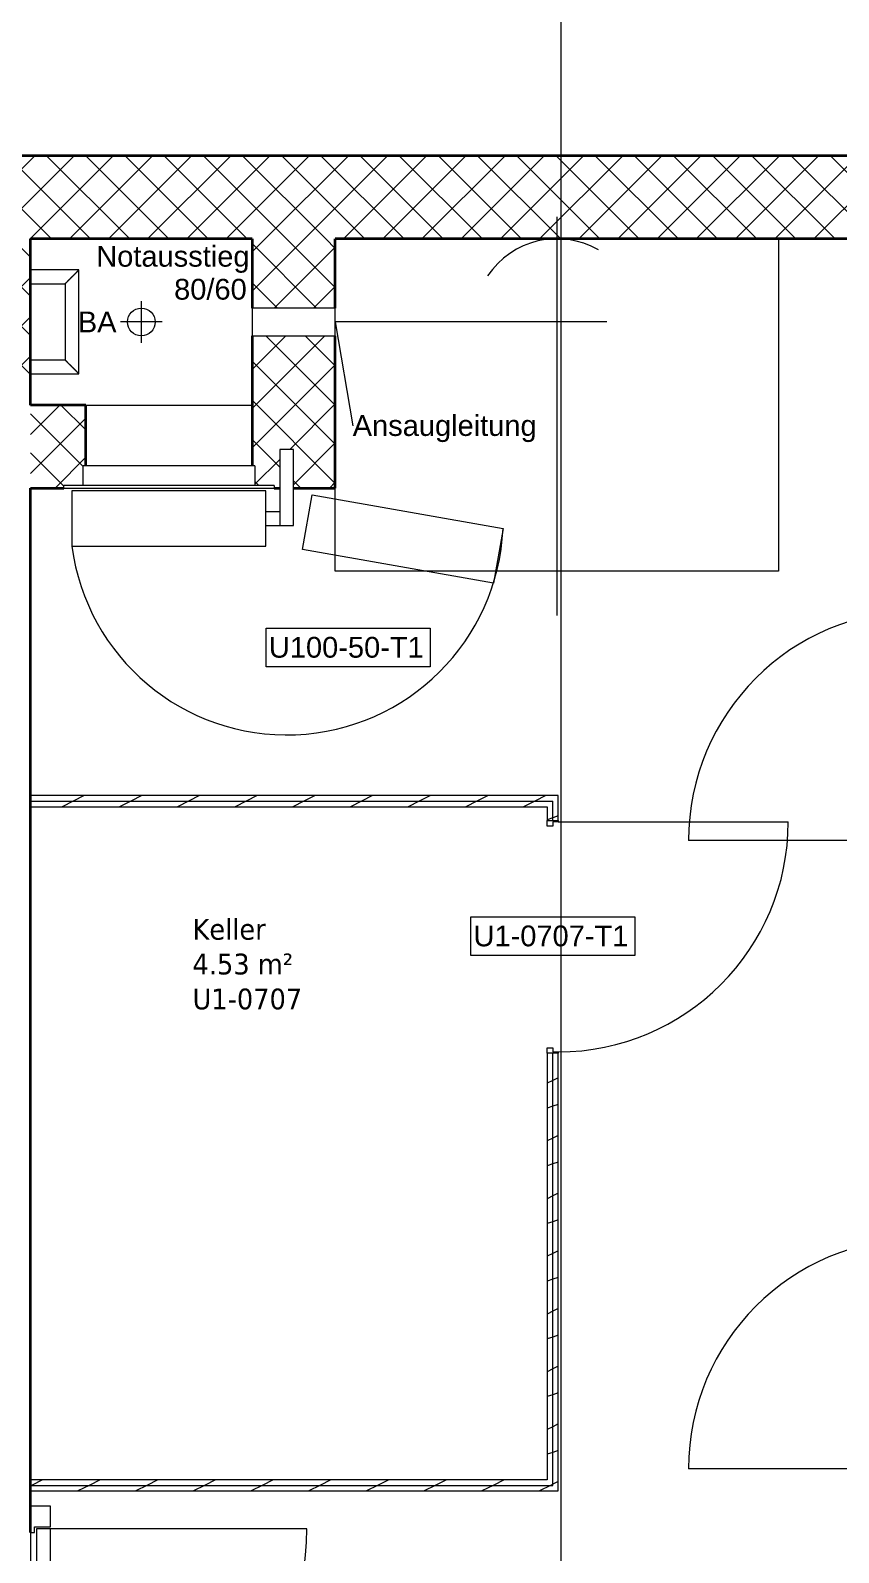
# Model space of a CAD drawing. Extents: x -982 to 937, y -179 to 616.
# Drawn here: x -778.6 to -720.2, y 395.7 to 505.6 of the extents above; entities that cross this region are included whole.
import ezdxf
from ezdxf.lldxf.tags import DXFTag

# ---------------------------------------------------------------- set-up
doc = ezdxf.new("R2010")
doc.units = 0
doc.layers.get('0').update_dxf_attribs({"lineweight": 13})
for name, color, linetype, lineweight in [('A-____-NOTE-TEXT', 7, 'Continuous', 9), ('A-AREA-____-IDEN', 7, 'Continuous', 5), ('A-DETL-____-THIN', 7, 'Continuous', 9), ('A-DETL-GENF-HDLN', 7, '_Verdeckte Linien_', 9), ('A-DOOR-____-HDLN', 7, '_Verdeckte Linien_', 9), ('A-DOOR-____-IDEN', 7, 'Continuous', 5), ('A-DOOR-____-OTLN', 7, 'Continuous', 9), ('A-DOOR-FRAM-MCUT', 7, 'Continuous', 9), ('A-DOOR-FRAM-OTLN', 7, 'Continuous', 9), ('A-DOOR-OPNG-OTLN', 7, 'Continuous', 9), ('A-WALL-____-MCUT', 7, 'Continuous', 35), ('A-WALL-____-PATT', 7, 'Continuous', 35), ('A-WALL-FNSH-MCUT', 7, 'Continuous', 35), ('I-WALL-____-OTLN', 7, 'Continuous', 9), ('M-HVAC-DUCT-IDEN', 7, 'Continuous', 5), ('M-HVAC-DUCT-OTLN', 7, 'Continuous', 9), ('Q-SPCQ-____-HDLN', 7, '_Verdeckte Linien_', 9), ('S-GRID-____-OTLN', 7, 'Continuous', 5), ('Vertikale Erschließung', 7, 'Continuous', 9)]:
    doc.layers.add(name, color=color, linetype=linetype, lineweight=lineweight)
doc.styles.get("Standard").update_dxf_attribs({"font": 'arial.ttf'})
tags = doc.linetypes.add('_Rasterlinie_', pattern=[0.375, 0.2, -0.05, 0.075, -0.05]).pattern_tags.tags
tags[10:11] = [DXFTag(74, 4), DXFTag(75, 0), DXFTag(340, '0'), DXFTag(46, 1.0), DXFTag(50, 0.0), DXFTag(44, 0.0), DXFTag(45, 0.0)]
tags[8:9] = [DXFTag(74, 4), DXFTag(75, 0), DXFTag(340, '0'), DXFTag(46, 1.0), DXFTag(50, 0.0), DXFTag(44, 0.0), DXFTag(45, 0.0)]
tags[6:7] = [DXFTag(74, 4), DXFTag(75, 0), DXFTag(340, '0'), DXFTag(46, 1.0), DXFTag(50, 0.0), DXFTag(44, 0.0), DXFTag(45, 0.0)]
tags[4:5] = [DXFTag(74, 4), DXFTag(75, 0), DXFTag(340, '0'), DXFTag(46, 1.0), DXFTag(50, 0.0), DXFTag(44, 0.0), DXFTag(45, 0.0)]
tags = doc.linetypes.add('_Strichpunkt - Fein_', pattern=[0.2, 0.1, -0.05, 0, -0.05]).pattern_tags.tags
tags[10:11] = [DXFTag(74, 4), DXFTag(75, 0), DXFTag(340, '0'), DXFTag(46, 1.0), DXFTag(50, 0.0), DXFTag(44, 0.0), DXFTag(45, 0.0)]
tags[8:9] = [DXFTag(74, 4), DXFTag(75, 0), DXFTag(340, '0'), DXFTag(46, 1.0), DXFTag(50, 0.0), DXFTag(44, 0.0), DXFTag(45, 0.0)]
tags[6:7] = [DXFTag(74, 4), DXFTag(75, 0), DXFTag(340, '0'), DXFTag(46, 1.0), DXFTag(50, 0.0), DXFTag(44, 0.0), DXFTag(45, 0.0)]
tags[4:5] = [DXFTag(74, 4), DXFTag(75, 0), DXFTag(340, '0'), DXFTag(46, 1.0), DXFTag(50, 0.0), DXFTag(44, 0.0), DXFTag(45, 0.0)]
tags = doc.linetypes.add('_Verdeckte Linien_', pattern=[0.15, 0.1, -0.05]).pattern_tags.tags
tags[6:7] = [DXFTag(74, 4), DXFTag(75, 0), DXFTag(340, '0'), DXFTag(46, 1.0), DXFTag(50, 0.0), DXFTag(44, 0.0), DXFTag(45, 0.0)]
tags[4:5] = [DXFTag(74, 4), DXFTag(75, 0), DXFTag(340, '0'), DXFTag(46, 1.0), DXFTag(50, 0.0), DXFTag(44, 0.0), DXFTag(45, 0.0)]
tags = doc.linetypes.add('Strich Punkt fein', pattern=[0.2, 0.1, -0.05, 0, -0.05]).pattern_tags.tags
tags[10:11] = [DXFTag(74, 4), DXFTag(75, 0), DXFTag(340, '0'), DXFTag(46, 1.0), DXFTag(50, 0.0), DXFTag(44, 0.0), DXFTag(45, 0.0)]
tags[8:9] = [DXFTag(74, 4), DXFTag(75, 0), DXFTag(340, '0'), DXFTag(46, 1.0), DXFTag(50, 0.0), DXFTag(44, 0.0), DXFTag(45, 0.0)]
tags[6:7] = [DXFTag(74, 4), DXFTag(75, 0), DXFTag(340, '0'), DXFTag(46, 1.0), DXFTag(50, 0.0), DXFTag(44, 0.0), DXFTag(45, 0.0)]
tags[4:5] = [DXFTag(74, 4), DXFTag(75, 0), DXFTag(340, '0'), DXFTag(46, 1.0), DXFTag(50, 0.0), DXFTag(44, 0.0), DXFTag(45, 0.0)]

# ---------------------------------------------------------------- blocks, each defined once
blk = doc.blocks.new('Referenz-A0UJ2GQRXE', base_point=(-954.02, -167.52))
at = {"layer": 'A-____-NOTE-TEXT', "color": 0, "linetype": 'Continuous', "lineweight": 5, "ltscale": 0.13}
for p, q in [((-770.56, 486.09), (-770.56, 483.09)), ((-769.06, 484.59), (-772.06, 484.59))]:
    blk.add_line(p, q, dxfattribs=at)
blk.add_circle((-770.56, 484.59), 1, dxfattribs=at)
at = {"layer": 'A-DETL-____-THIN', "color": 0, "linetype": 'Continuous', "ltscale": 0.13}
for p, q in [((-761.56, 472.39), (-775.56, 472.39)), ((-775.56, 472.39), (-775.56, 468.39)), ((-761.56, 468.39), (-761.56, 472.39)), ((-775.56, 468.39), (-761.56, 468.39))]:
    blk.add_line(p, q, dxfattribs=at)
at = {"layer": 'A-DETL-GENF-HDLN', "color": 0, "linetype": '_Verdeckte Linien_', "ltscale": 0.13}
for p, q in [((-740.56, 492.19), (-740.56, 463.39)), ((-756.56, 466.59), (-756.56, 490.59)), ((-756.56, 490.59), (-745.56, 490.59)), ((-737.56, 490.59), (-724.56, 490.59)), ((-724.56, 490.59), (-724.56, 466.59)), ((-736.96, 484.59), (-756.56, 484.59)), ((-758.93, 468.16), (-758.23, 472.1)), ((-758.23, 472.1), (-744.45, 469.67)), ((-744.45, 469.67), (-745.14, 465.73)), ((-745.14, 465.73), (-758.93, 468.16)), ((-724.56, 466.59), (-756.56, 466.59))]:
    blk.add_line(p, q, dxfattribs=at)
blk.add_ellipse((-740.56, 484.59), major_axis=(3, 5.2), ratio=1, start_param=0, end_param=1.50871, dxfattribs=at)
at = {"layer": 'A-DOOR-____-HDLN', "color": 0, "linetype": '_Verdeckte Linien_', "ltscale": 0.13}
blk.add_ellipse((-760.06, 470.4), major_axis=(-15.5, -2), ratio=1, start_param=0, end_param=2.96706, dxfattribs=at)
at = {"layer": 'A-DOOR-____-IDEN', "color": 0, "linetype": 'Continuous', "ltscale": 0.13}
for p, q in [((-761.55, 462.47), (-749.71, 462.47)), ((-761.55, 459.69), (-761.55, 462.47)), ((-749.71, 462.47), (-749.71, 459.69)), ((-749.71, 459.69), (-761.55, 459.69)), ((-746.78, 441.63), (-734.94, 441.63)), ((-746.78, 438.85), (-746.78, 441.63)), ((-734.94, 441.63), (-734.94, 438.85)), ((-734.94, 438.85), (-746.78, 438.85))]:
    blk.add_line(p, q, dxfattribs=at)
at = {"layer": 'A-DOOR-____-OTLN', "color": 0, "linetype": 'Continuous', "ltscale": 0.13}
for p, q in [((-759.56, 475.39), (-760.56, 475.39)), ((-760.56, 475.39), (-760.56, 469.89)), ((-759.56, 469.89), (-759.56, 475.39)), ((-760.56, 470.89), (-761.56, 470.89)), ((-761.56, 469.89), (-760.56, 469.89)), ((-760.56, 469.89), (-759.56, 469.89)), ((-778.12, 397.45), (-778.12, 378.93)), ((-777.12, 397.45), (-778.12, 397.45)), ((-777.12, 378.93), (-777.12, 397.45))]:
    blk.add_line(p, q, dxfattribs=at)
at = {"layer": 'A-DOOR-____-OTLN', "color": 0, "linetype": 'Strich Punkt fein', "ltscale": 0.13}
blk.add_line((-778.56, 397.19), (-778.56, 379.19), dxfattribs=at)
at = {"layer": 'A-DOOR-FRAM-MCUT', "color": 0, "linetype": 'Continuous', "ltscale": 0.13}
for p, q in [((-741.26, 448.59), (-740.46, 448.59)), ((-741.26, 448.19), (-741.26, 448.59)), ((-740.86, 448.49), (-740.86, 448.19)), ((-740.46, 448.49), (-740.86, 448.49)), ((-740.46, 448.59), (-740.46, 448.49)), ((-740.86, 448.19), (-741.26, 448.19)), ((-741.26, 432.19), (-740.86, 432.19)), ((-741.26, 431.79), (-741.26, 432.19)), ((-740.86, 432.19), (-740.86, 431.89)), ((-740.86, 431.89), (-740.46, 431.89)), ((-740.46, 431.89), (-740.46, 431.79)), ((-740.46, 431.79), (-741.26, 431.79)), ((-777.12, 399.09), (-778.56, 399.09)), ((-778.56, 399.09), (-778.56, 397.19)), ((-777.12, 397.59), (-777.12, 399.09)), ((-778.56, 397.19), (-778.26, 397.19)), ((-778.26, 397.19), (-778.26, 397.59)), ((-778.26, 397.59), (-777.12, 397.59))]:
    blk.add_line(p, q, dxfattribs=at)
at = {"layer": 'A-DOOR-FRAM-OTLN', "color": 0, "linetype": 'Continuous', "ltscale": 0.13}
for p, q in [((-774.76, 472.79), (-774.76, 474.19)), ((-762.36, 474.19), (-774.76, 474.19)), ((-762.36, 474.19), (-762.36, 472.79)), ((-776.16, 472.59), (-776.16, 472.79)), ((-760.96, 472.79), (-776.16, 472.79)), ((-776.16, 472.59), (-760.96, 472.59)), ((-760.96, 472.79), (-760.96, 472.59))]:
    blk.add_line(p, q, dxfattribs=at)
at = {"layer": 'A-DOOR-OPNG-OTLN', "color": 0, "linetype": 'Continuous', "ltscale": 0.13}
for p, q in [((-740.46, 448.49), (-723.86, 448.49)), ((-714.46, 447.14), (-731.06, 447.14)), ((-714.46, 401.79), (-731.06, 401.79)), ((-758.6, 397.45), (-777.12, 397.45))]:
    blk.add_line(p, q, dxfattribs=at)
for centre, major_axis in [((-714.46, 447.14), (0, 16.6)), ((-740.46, 448.49), (0, -16.6)), ((-714.46, 401.79), (0, 16.6)), ((-777.12, 397.45), (0, -18.52))]:
    blk.add_ellipse(centre, major_axis=major_axis, ratio=1, start_param=0, end_param=1.570796, dxfattribs=at)
at = {"layer": 'A-WALL-____-MCUT', "color": 0, "linetype": 'Continuous', "ltscale": 0.35}
for p, q in [((-659.46, 496.59), (-948.54, 496.59)), ((-778.56, 478.59), (-778.56, 490.59)), ((-762.56, 490.59), (-778.56, 490.59)), ((-762.56, 490.59), (-762.56, 485.59)), ((-669.46, 490.59), (-756.56, 490.59)), ((-756.56, 485.59), (-756.56, 490.59)), ((-762.56, 483.59), (-762.56, 474.19)), ((-756.56, 472.59), (-756.56, 483.59)), ((-774.56, 478.59), (-778.56, 478.59)), ((-774.56, 474.19), (-774.56, 478.59)), ((-778.56, 397.19), (-778.56, 472.59)), ((-778.56, 472.59), (-776.16, 472.59)), ((-760.96, 472.59), (-760.56, 472.59)), ((-759.56, 472.59), (-756.56, 472.59))]:
    blk.add_line(p, q, dxfattribs=at)
at = {"layer": 'A-WALL-____-MCUT', "color": 0, "linetype": 'Continuous', "lineweight": 9, "ltscale": 0.13}
for p, q in [((-778.56, 449.99), (-740.86, 449.99)), ((-740.86, 448.59), (-740.86, 449.99)), ((-740.86, 400.59), (-740.86, 431.79)), ((-778.56, 400.59), (-740.86, 400.59))]:
    blk.add_line(p, q, dxfattribs=at)
at = {"layer": 'A-WALL-____-PATT', "color": 0, "linetype": 'Continuous', "lineweight": 9, "ltscale": 0.13}
for p, q in [((-784.24, 490.59), (-778.24, 496.59)), ((-777.05, 490.59), (-783.05, 496.59)), ((-781.41, 490.59), (-775.41, 496.59)), ((-774.22, 490.59), (-780.22, 496.59)), ((-778.58, 490.59), (-772.58, 496.59)), ((-771.39, 490.59), (-777.39, 496.59)), ((-775.75, 490.59), (-769.75, 496.59)), ((-768.56, 490.59), (-774.56, 496.59)), ((-772.93, 490.59), (-766.93, 496.59)), ((-765.73, 490.59), (-771.73, 496.59)), ((-770.1, 490.59), (-764.1, 496.59)), ((-762.91, 490.59), (-768.91, 496.59)), ((-767.27, 490.59), (-761.27, 496.59)), ((-760.08, 490.59), (-766.08, 496.59)), ((-764.44, 490.59), (-758.44, 496.59)), ((-757.25, 490.59), (-763.25, 496.59)), ((-761.61, 490.59), (-755.61, 496.59)), ((-754.42, 490.59), (-760.42, 496.59)), ((-758.78, 490.59), (-752.78, 496.59)), ((-751.59, 490.59), (-757.59, 496.59)), ((-755.96, 490.59), (-749.96, 496.59)), ((-748.76, 490.59), (-754.76, 496.59)), ((-753.13, 490.59), (-747.13, 496.59)), ((-745.94, 490.59), (-751.94, 496.59)), ((-750.3, 490.59), (-744.3, 496.59)), ((-743.11, 490.59), (-749.11, 496.59)), ((-747.47, 490.59), (-741.47, 496.59)), ((-740.28, 490.59), (-746.28, 496.59)), ((-744.64, 490.59), (-738.64, 496.59)), ((-737.45, 490.59), (-743.45, 496.59)), ((-741.81, 490.59), (-735.81, 496.59)), ((-734.62, 490.59), (-740.62, 496.59)), ((-738.98, 490.59), (-732.98, 496.59)), ((-731.79, 490.59), (-737.79, 496.59)), ((-736.16, 490.59), (-730.16, 496.59)), ((-728.97, 490.59), (-734.97, 496.59)), ((-733.33, 490.59), (-727.33, 496.59)), ((-726.14, 490.59), (-732.14, 496.59)), ((-730.5, 490.59), (-724.5, 496.59)), ((-723.31, 490.59), (-729.31, 496.59)), ((-727.67, 490.59), (-721.67, 496.59)), ((-720.48, 490.59), (-726.48, 496.59)), ((-724.84, 490.59), (-718.84, 496.59)), ((-717.65, 490.59), (-723.65, 496.59)), ((-722.01, 490.59), (-716.01, 496.59)), ((-714.82, 490.59), (-720.82, 496.59)), ((-778.56, 486.45), (-782.71, 490.59)), ((-778.56, 489.27), (-779.88, 490.59)), ((-762.56, 489.65), (-761.61, 490.59)), ((-762.56, 486.82), (-758.78, 490.59)), ((-757.91, 485.59), (-762.56, 490.25)), ((-756.56, 487.07), (-760.08, 490.59)), ((-756.56, 489.9), (-757.25, 490.59)), ((-760.96, 485.59), (-756.56, 489.99)), ((-778.56, 483.62), (-783.56, 488.62)), ((-783.56, 482.79), (-778.56, 487.79)), ((-760.73, 485.59), (-762.56, 487.42)), ((-758.13, 485.59), (-756.56, 487.16)), ((-778.56, 480.79), (-783.56, 485.79)), ((-783.56, 479.96), (-778.56, 484.96)), ((-762.56, 481.16), (-760.13, 483.59)), ((-762.56, 478.33), (-757.3, 483.59)), ((-756.56, 478.59), (-761.56, 483.59)), ((-756.56, 481.42), (-758.73, 483.59)), ((-783.56, 477.13), (-778.56, 482.13)), ((-756.56, 475.76), (-762.56, 481.76)), ((-762.56, 475.5), (-756.56, 481.5)), ((-778.56, 476.47), (-776.44, 478.59)), ((-774.56, 476.79), (-776.36, 478.59)), ((-756.56, 472.93), (-762.56, 478.93)), ((-759.84, 475.39), (-756.56, 478.68)), ((-774.76, 474.16), (-778.56, 477.96)), ((-778.56, 473.65), (-774.56, 477.65)), ((-760.56, 474.11), (-762.56, 476.1)), ((-759.56, 472.84), (-756.56, 475.85)), ((-776.16, 472.73), (-778.56, 475.13)), ((-776.78, 472.59), (-774.56, 474.82)), ((-762.36, 472.88), (-760.56, 474.67)), ((-762.08, 472.79), (-762.36, 473.07)), ((-759.05, 472.59), (-759.56, 473.11)), ((-756.98, 472.59), (-756.56, 473.02)), ((-775.48, 449.99), (-776.28, 449.59)), ((-774.68, 450.39), (-775.48, 449.99)), ((-771.32, 449.99), (-772.12, 449.59)), ((-770.52, 450.39), (-771.32, 449.99)), ((-767.15, 449.99), (-767.95, 449.59)), ((-766.35, 450.39), (-767.15, 449.99)), ((-762.99, 449.99), (-763.79, 449.59)), ((-762.19, 450.39), (-762.99, 449.99)), ((-758.82, 449.99), (-759.62, 449.59)), ((-758.02, 450.39), (-758.82, 449.99)), ((-754.66, 449.99), (-755.46, 449.59)), ((-753.86, 450.39), (-754.66, 449.99)), ((-750.49, 449.99), (-751.29, 449.59)), ((-749.69, 450.39), (-750.49, 449.99)), ((-746.33, 449.99), (-747.13, 449.59)), ((-745.53, 450.39), (-746.33, 449.99)), ((-742.16, 449.99), (-742.96, 449.59)), ((-741.36, 450.39), (-742.16, 449.99)), ((-740.86, 448.79), (-741.26, 448.65)), ((-740.46, 448.92), (-740.86, 448.79)), ((-740.86, 429.82), (-741.26, 429.62)), ((-740.46, 430.02), (-740.86, 429.82)), ((-740.86, 427.96), (-741.26, 427.83)), ((-740.46, 428.1), (-740.86, 427.96)), ((-740.86, 425.66), (-741.26, 425.46)), ((-740.46, 425.86), (-740.86, 425.66)), ((-740.86, 423.8), (-741.26, 423.66)), ((-740.46, 423.93), (-740.86, 423.8)), ((-740.86, 421.49), (-741.26, 421.29)), ((-740.46, 421.69), (-740.86, 421.49)), ((-740.86, 419.63), (-741.26, 419.5)), ((-740.46, 419.77), (-740.86, 419.63)), ((-740.86, 417.33), (-741.26, 417.13)), ((-740.46, 417.53), (-740.86, 417.33)), ((-740.86, 415.47), (-741.26, 415.34)), ((-740.46, 415.6), (-740.86, 415.47)), ((-740.46, 413.36), (-740.86, 413.16)), ((-740.86, 413.16), (-741.26, 412.96)), ((-740.86, 411.3), (-741.26, 411.17)), ((-740.46, 411.44), (-740.86, 411.3)), ((-740.86, 409), (-741.26, 408.8)), ((-740.46, 409.2), (-740.86, 409)), ((-740.86, 407.14), (-741.26, 407.01)), ((-740.46, 407.27), (-740.86, 407.14)), ((-740.86, 404.83), (-741.26, 404.63)), ((-740.46, 405.03), (-740.86, 404.83)), ((-740.86, 402.97), (-741.26, 402.84)), ((-740.46, 403.11), (-740.86, 402.97)), ((-778.49, 400.59), (-778.56, 400.56)), ((-777.69, 400.99), (-778.49, 400.59)), ((-774.33, 400.59), (-775.13, 400.19)), ((-773.53, 400.99), (-774.33, 400.59)), ((-770.16, 400.59), (-770.96, 400.19)), ((-769.36, 400.99), (-770.16, 400.59)), ((-766, 400.59), (-766.8, 400.19)), ((-765.2, 400.99), (-766, 400.59)), ((-761.83, 400.59), (-762.63, 400.19)), ((-761.03, 400.99), (-761.83, 400.59)), ((-757.67, 400.59), (-758.47, 400.19)), ((-756.87, 400.99), (-757.67, 400.59)), ((-753.5, 400.59), (-754.3, 400.19)), ((-752.7, 400.99), (-753.5, 400.59)), ((-749.34, 400.59), (-750.14, 400.19)), ((-748.54, 400.99), (-749.34, 400.59)), ((-745.17, 400.59), (-745.97, 400.19)), ((-744.37, 400.99), (-745.17, 400.59)), ((-741.01, 400.59), (-741.81, 400.19)), ((-740.86, 400.67), (-741.01, 400.59)), ((-740.46, 400.87), (-740.86, 400.67))]:
    blk.add_line(p, q, dxfattribs=at)
at = {"layer": 'A-WALL-FNSH-MCUT', "color": 0, "linetype": 'Continuous', "lineweight": 9, "ltscale": 0.13}
for p, q in [((-740.46, 450.39), (-778.56, 450.39)), ((-778.56, 449.59), (-741.26, 449.59)), ((-741.26, 449.59), (-741.26, 448.59)), ((-740.46, 448.59), (-740.46, 450.39)), ((-741.26, 448.59), (-740.46, 448.59)), ((-741.26, 431.79), (-741.26, 400.99)), ((-740.46, 431.79), (-741.26, 431.79)), ((-740.46, 400.19), (-740.46, 431.79)), ((-741.26, 400.99), (-778.56, 400.99)), ((-778.56, 400.19), (-740.46, 400.19))]:
    blk.add_line(p, q, dxfattribs=at)
at = {"layer": 'I-WALL-____-OTLN', "color": 0, "linetype": 'Continuous', "ltscale": 0.13}
blk.add_line((-774.56, 478.59), (-762.56, 478.59), dxfattribs=at)
at = {"layer": 'M-HVAC-DUCT-IDEN', "color": 0, "linetype": 'Continuous', "ltscale": 0.13}
blk.add_line((-756.56, 484.59), (-755.3, 477.09), dxfattribs=at)
at = {"layer": 'M-HVAC-DUCT-OTLN', "color": 0, "linetype": '_Strichpunkt - Fein_', "ltscale": 0.13}
for p, q in [((-756.56, 485.59), (-762.56, 485.59)), ((-762.56, 485.59), (-762.56, 483.59)), ((-756.56, 483.59), (-756.56, 485.59)), ((-762.56, 483.59), (-756.56, 483.59))]:
    blk.add_line(p, q, dxfattribs=at)
at = {"layer": 'Q-SPCQ-____-HDLN', "color": 0, "linetype": '_Verdeckte Linien_', "ltscale": 0.13}
blk.add_line((-740.56, 490.59), (-740.56, 466.59), dxfattribs=at)
at = {"layer": 'S-GRID-____-OTLN', "color": 0, "linetype": '_Rasterlinie_', "ltscale": 0.13}
blk.add_line((-740.26, -167.52), (-740.26, 592.59), dxfattribs=at)
at = {"layer": 'Vertikale Erschließung', "color": 0, "linetype": 'Continuous', "ltscale": 0.13}
for p, q in [((-775.06, 488.34), (-778.56, 488.34)), ((-775.48, 487.92), (-775.47, 487.93)), ((-775.47, 487.93), (-775.46, 487.94)), ((-775.47, 487.93), (-775.47, 487.93)), ((-775.46, 487.94), (-775.46, 487.95)), ((-775.46, 487.95), (-775.45, 487.95)), ((-775.45, 487.95), (-775.45, 487.96)), ((-775.45, 487.96), (-775.44, 487.96)), ((-775.44, 487.96), (-775.43, 487.97)), ((-775.43, 487.97), (-775.42, 487.98)), ((-775.43, 487.97), (-775.43, 487.97)), ((-775.42, 487.98), (-775.41, 487.99)), ((-775.42, 487.98), (-775.42, 487.98)), ((-775.41, 487.99), (-775.4, 488)), ((-775.41, 487.99), (-775.41, 487.99)), ((-775.4, 488), (-775.39, 488.01)), ((-775.4, 488), (-775.4, 488)), ((-775.39, 488.01), (-775.38, 488.02)), ((-775.39, 488.01), (-775.39, 488.01)), ((-775.38, 488.02), (-775.37, 488.03)), ((-775.38, 488.02), (-775.38, 488.02)), ((-775.37, 488.03), (-775.36, 488.04)), ((-775.37, 488.03), (-775.37, 488.03)), ((-775.36, 488.04), (-775.35, 488.05)), ((-775.36, 488.04), (-775.36, 488.04)), ((-775.35, 488.05), (-775.34, 488.06)), ((-775.35, 488.05), (-775.35, 488.05)), ((-775.34, 488.06), (-775.33, 488.07)), ((-775.34, 488.06), (-775.34, 488.06)), ((-775.33, 488.07), (-775.32, 488.08)), ((-775.33, 488.07), (-775.33, 488.07)), ((-775.32, 488.08), (-775.31, 488.09)), ((-775.32, 488.08), (-775.32, 488.08)), ((-775.31, 488.09), (-775.3, 488.1)), ((-775.31, 488.09), (-775.31, 488.09)), ((-775.3, 488.1), (-775.29, 488.11)), ((-775.3, 488.1), (-775.3, 488.1)), ((-775.29, 488.11), (-775.29, 488.12)), ((-775.29, 488.12), (-775.28, 488.12)), ((-775.29, 488.11), (-775.29, 488.11)), ((-775.28, 488.12), (-775.28, 488.13)), ((-775.28, 488.13), (-775.27, 488.13)), ((-775.27, 488.13), (-775.26, 488.14)), ((-775.27, 488.13), (-775.27, 488.13)), ((-775.26, 488.14), (-775.25, 488.15)), ((-775.26, 488.14), (-775.26, 488.14)), ((-775.25, 488.15), (-775.25, 488.16)), ((-775.25, 488.16), (-775.24, 488.16)), ((-775.24, 488.16), (-775.23, 488.17)), ((-775.23, 488.17), (-775.22, 488.18)), ((-775.22, 488.18), (-775.21, 488.19)), ((-775.21, 488.19), (-775.21, 488.2)), ((-775.21, 488.2), (-775.2, 488.2)), ((-775.2, 488.2), (-775.19, 488.21)), ((-775.2, 488.2), (-775.2, 488.2)), ((-775.19, 488.21), (-775.19, 488.22)), ((-775.19, 488.22), (-775.18, 488.22)), ((-775.19, 488.21), (-775.19, 488.21)), ((-775.18, 488.22), (-775.18, 488.23)), ((-775.18, 488.23), (-775.17, 488.23)), ((-775.18, 488.22), (-775.18, 488.22)), ((-775.17, 488.23), (-775.17, 488.24)), ((-775.17, 488.24), (-775.16, 488.24)), ((-775.17, 488.23), (-775.17, 488.23)), ((-775.16, 488.24), (-775.16, 488.25)), ((-775.16, 488.25), (-775.15, 488.25)), ((-775.15, 488.25), (-775.14, 488.26)), ((-775.14, 488.26), (-775.13, 488.27)), ((-775.14, 488.26), (-775.14, 488.26)), ((-775.13, 488.27), (-775.13, 488.28)), ((-775.13, 488.28), (-775.12, 488.28)), ((-775.12, 488.28), (-775.12, 488.29)), ((-775.12, 488.29), (-775.11, 488.29)), ((-775.11, 488.29), (-775.11, 488.3)), ((-775.11, 488.3), (-775.1, 488.3)), ((-775.1, 488.3), (-775.09, 488.31)), ((-775.1, 488.3), (-775.1, 488.3)), ((-775.09, 488.31), (-775.09, 488.32)), ((-775.09, 488.32), (-775.08, 488.32)), ((-775.09, 488.31), (-775.09, 488.31)), ((-775.08, 488.32), (-775.08, 488.33)), ((-775.08, 488.33), (-775.07, 488.33)), ((-775.08, 488.32), (-775.08, 488.32)), ((-775.07, 488.33), (-775.07, 488.34)), ((-775.07, 488.34), (-775.06, 488.34)), ((-775.06, 480.84), (-775.06, 488.34)), ((-775.06, 488.34), (-775.06, 488.34)), ((-775.06, 488.34), (-775.06, 488.34)), ((-775.06, 488.34), (-775.06, 488.34)), ((-778.56, 487.34), (-776.06, 487.34)), ((-776.06, 487.34), (-776.05, 487.35)), ((-776.06, 487.34), (-776.06, 481.84)), ((-776.06, 487.34), (-776.06, 487.34)), ((-776.06, 487.34), (-776.06, 487.34)), ((-776.05, 487.35), (-776.04, 487.36)), ((-776.05, 487.35), (-776.05, 487.35)), ((-776.05, 487.35), (-776.05, 487.35)), ((-776.04, 487.36), (-776.04, 487.37)), ((-776.04, 487.37), (-776.03, 487.37)), ((-776.04, 487.36), (-776.04, 487.36)), ((-776.03, 487.37), (-776.02, 487.38)), ((-776.03, 487.37), (-776.03, 487.37)), ((-776.02, 487.38), (-776.02, 487.39)), ((-776.02, 487.39), (-776.01, 487.39)), ((-776.02, 487.38), (-776.02, 487.38)), ((-776.01, 487.39), (-776, 487.4)), ((-776.01, 487.39), (-776.01, 487.39)), ((-776, 487.4), (-775.99, 487.41)), ((-776, 487.4), (-776, 487.4)), ((-775.99, 487.41), (-775.99, 487.42)), ((-775.99, 487.42), (-775.98, 487.42)), ((-775.98, 487.42), (-775.97, 487.43)), ((-775.97, 487.43), (-775.96, 487.44)), ((-775.97, 487.43), (-775.97, 487.43)), ((-775.96, 487.44), (-775.96, 487.45)), ((-775.96, 487.45), (-775.95, 487.45)), ((-775.95, 487.45), (-775.95, 487.46)), ((-775.95, 487.46), (-775.94, 487.46)), ((-775.95, 487.45), (-775.95, 487.45)), ((-775.94, 487.46), (-775.93, 487.47)), ((-775.94, 487.46), (-775.94, 487.46)), ((-775.93, 487.47), (-775.92, 487.48)), ((-775.93, 487.47), (-775.93, 487.47)), ((-775.93, 487.47), (-775.93, 487.47)), ((-775.92, 487.48), (-775.92, 487.49)), ((-775.92, 487.49), (-775.91, 487.49)), ((-775.92, 487.48), (-775.92, 487.48)), ((-775.91, 487.49), (-775.9, 487.5)), ((-775.9, 487.5), (-775.9, 487.51)), ((-775.9, 487.51), (-775.89, 487.51)), ((-775.89, 487.51), (-775.88, 487.52)), ((-775.88, 487.52), (-775.87, 487.53)), ((-775.87, 487.53), (-775.86, 487.54)), ((-775.86, 487.54), (-775.85, 487.55)), ((-775.85, 487.56), (-775.84, 487.57)), ((-775.85, 487.55), (-775.85, 487.56)), ((-775.84, 487.57), (-775.83, 487.57)), ((-775.83, 487.57), (-775.82, 487.58)), ((-775.82, 487.58), (-775.81, 487.59)), ((-775.81, 487.59), (-775.8, 487.6)), ((-775.8, 487.6), (-775.79, 487.61)), ((-775.8, 487.6), (-775.8, 487.6)), ((-775.79, 487.61), (-775.79, 487.62)), ((-775.79, 487.62), (-775.78, 487.62)), ((-775.79, 487.61), (-775.79, 487.61)), ((-775.78, 487.62), (-775.78, 487.63)), ((-775.78, 487.63), (-775.77, 487.63)), ((-775.77, 487.63), (-775.77, 487.64)), ((-775.77, 487.64), (-775.76, 487.64)), ((-775.76, 487.64), (-775.76, 487.65)), ((-775.76, 487.65), (-775.75, 487.65)), ((-775.75, 487.65), (-775.75, 487.66)), ((-775.75, 487.66), (-775.74, 487.66)), ((-775.74, 487.66), (-775.73, 487.67)), ((-775.73, 487.67), (-775.72, 487.68)), ((-775.73, 487.67), (-775.73, 487.67)), ((-775.72, 487.68), (-775.71, 487.69)), ((-775.72, 487.68), (-775.72, 487.68)), ((-775.71, 487.69), (-775.7, 487.7)), ((-775.71, 487.69), (-775.71, 487.69)), ((-775.7, 487.7), (-775.69, 487.71)), ((-775.7, 487.7), (-775.7, 487.7)), ((-775.69, 487.71), (-775.68, 487.72)), ((-775.69, 487.71), (-775.69, 487.71)), ((-775.68, 487.72), (-775.67, 487.73)), ((-775.68, 487.72), (-775.68, 487.72)), ((-775.67, 487.73), (-775.66, 487.74)), ((-775.67, 487.73), (-775.67, 487.73)), ((-775.66, 487.74), (-775.66, 487.75)), ((-775.66, 487.75), (-775.65, 487.75)), ((-775.65, 487.75), (-775.65, 487.76)), ((-775.65, 487.76), (-775.64, 487.76)), ((-775.64, 487.76), (-775.64, 487.77)), ((-775.64, 487.77), (-775.63, 487.77)), ((-775.63, 487.77), (-775.62, 487.78)), ((-775.62, 487.78), (-775.61, 487.79)), ((-775.62, 487.78), (-775.62, 487.78)), ((-775.61, 487.79), (-775.6, 487.8)), ((-775.61, 487.79), (-775.61, 487.79)), ((-775.6, 487.8), (-775.59, 487.81)), ((-775.6, 487.8), (-775.6, 487.8)), ((-775.59, 487.81), (-775.59, 487.82)), ((-775.59, 487.82), (-775.58, 487.82)), ((-775.58, 487.82), (-775.58, 487.83)), ((-775.58, 487.83), (-775.57, 487.83)), ((-775.57, 487.83), (-775.56, 487.84)), ((-775.56, 487.84), (-775.55, 487.85)), ((-775.56, 487.84), (-775.56, 487.84)), ((-775.55, 487.85), (-775.54, 487.86)), ((-775.55, 487.85), (-775.55, 487.85)), ((-775.54, 487.86), (-775.53, 487.87)), ((-775.54, 487.86), (-775.54, 487.86)), ((-775.53, 487.87), (-775.53, 487.88)), ((-775.53, 487.88), (-775.52, 487.88)), ((-775.52, 487.88), (-775.52, 487.89)), ((-775.52, 487.89), (-775.51, 487.89)), ((-775.51, 487.89), (-775.5, 487.9)), ((-775.5, 487.9), (-775.49, 487.91)), ((-775.5, 487.9), (-775.5, 487.9)), ((-775.49, 487.91), (-775.48, 487.92)), ((-775.49, 487.91), (-775.49, 487.91)), ((-775.48, 487.92), (-775.48, 487.92)), ((-776.06, 481.84), (-778.56, 481.84)), ((-776.06, 481.84), (-776.06, 481.84)), ((-776.06, 481.84), (-776.06, 481.84)), ((-776.06, 481.84), (-776.05, 481.84)), ((-776.05, 481.84), (-776.05, 481.84)), ((-776.05, 481.84), (-776.05, 481.83)), ((-776.05, 481.83), (-776.04, 481.83)), ((-776.04, 481.83), (-776.04, 481.82)), ((-776.04, 481.82), (-776.04, 481.82)), ((-776.04, 481.82), (-776.03, 481.82)), ((-776.03, 481.82), (-776.03, 481.81)), ((-776.03, 481.81), (-776.02, 481.81)), ((-776.02, 481.81), (-776.02, 481.8)), ((-776.02, 481.8), (-776.02, 481.8)), ((-776.02, 481.8), (-776.01, 481.8)), ((-776.01, 481.8), (-776.01, 481.79)), ((-776.01, 481.79), (-776, 481.79)), ((-776, 481.79), (-776, 481.78)), ((-776, 481.78), (-775.99, 481.78)), ((-775.99, 481.78), (-775.99, 481.77)), ((-775.99, 481.77), (-775.98, 481.76)), ((-775.98, 481.76), (-775.97, 481.76)), ((-775.97, 481.76), (-775.97, 481.75)), ((-775.97, 481.75), (-775.96, 481.75)), ((-775.96, 481.75), (-775.96, 481.74)), ((-775.96, 481.74), (-775.95, 481.74)), ((-775.95, 481.74), (-775.95, 481.73)), ((-775.95, 481.73), (-775.95, 481.73)), ((-775.95, 481.73), (-775.94, 481.73)), ((-775.94, 481.73), (-775.94, 481.72)), ((-775.94, 481.72), (-775.93, 481.72)), ((-775.93, 481.72), (-775.93, 481.71)), ((-775.93, 481.71), (-775.93, 481.71)), ((-775.93, 481.71), (-775.92, 481.71)), ((-775.92, 481.71), (-775.92, 481.7)), ((-775.92, 481.7), (-775.92, 481.7)), ((-775.92, 481.7), (-775.91, 481.7)), ((-775.91, 481.7), (-775.9, 481.69)), ((-775.9, 481.69), (-775.9, 481.68)), ((-775.9, 481.68), (-775.89, 481.67)), ((-775.89, 481.67), (-775.88, 481.66)), ((-775.88, 481.66), (-775.87, 481.66)), ((-775.87, 481.66), (-775.86, 481.65)), ((-775.86, 481.65), (-775.85, 481.64)), ((-775.85, 481.64), (-775.85, 481.63)), ((-775.85, 481.63), (-775.84, 481.62)), ((-775.84, 481.62), (-775.83, 481.61)), ((-775.83, 481.61), (-775.82, 481.6)), ((-775.82, 481.6), (-775.81, 481.59)), ((-775.81, 481.59), (-775.8, 481.59)), ((-775.8, 481.59), (-775.8, 481.58)), ((-775.8, 481.58), (-775.79, 481.58)), ((-775.79, 481.58), (-775.79, 481.57)), ((-775.79, 481.57), (-775.78, 481.57)), ((-775.78, 481.57), (-775.78, 481.56)), ((-775.78, 481.56), (-775.78, 481.56)), ((-775.78, 481.56), (-775.77, 481.55)), ((-775.77, 481.55), (-775.77, 481.55)), ((-775.77, 481.55), (-775.76, 481.54)), ((-775.76, 481.54), (-775.76, 481.54)), ((-775.76, 481.54), (-775.75, 481.53)), ((-775.75, 481.53), (-775.75, 481.53)), ((-775.75, 481.53), (-775.74, 481.52)), ((-775.74, 481.52), (-775.74, 481.52)), ((-775.74, 481.52), (-775.73, 481.51)), ((-775.73, 481.51), (-775.72, 481.51)), ((-775.72, 481.51), (-775.72, 481.5)), ((-775.72, 481.5), (-775.71, 481.5)), ((-775.71, 481.5), (-775.71, 481.49)), ((-775.71, 481.49), (-775.7, 481.49)), ((-775.7, 481.49), (-775.7, 481.48)), ((-775.7, 481.48), (-775.69, 481.48)), ((-775.69, 481.48), (-775.69, 481.47)), ((-775.69, 481.47), (-775.68, 481.47)), ((-775.68, 481.47), (-775.68, 481.46)), ((-775.68, 481.46), (-775.67, 481.46)), ((-775.67, 481.46), (-775.67, 481.45)), ((-775.67, 481.45), (-775.66, 481.45)), ((-775.66, 481.45), (-775.66, 481.44)), ((-775.66, 481.44), (-775.65, 481.44)), ((-775.65, 481.44), (-775.65, 481.43)), ((-775.65, 481.43), (-775.64, 481.42)), ((-775.64, 481.42), (-775.64, 481.42)), ((-775.64, 481.42), (-775.63, 481.41)), ((-775.63, 481.41), (-775.62, 481.41)), ((-775.62, 481.41), (-775.62, 481.4)), ((-775.62, 481.4), (-775.61, 481.4)), ((-775.61, 481.4), (-775.61, 481.39)), ((-775.61, 481.39), (-775.6, 481.39)), ((-775.6, 481.39), (-775.6, 481.38)), ((-775.6, 481.38), (-775.59, 481.38)), ((-775.59, 481.38), (-775.59, 481.37)), ((-775.59, 481.37), (-775.58, 481.36)), ((-775.58, 481.36), (-775.58, 481.36)), ((-775.58, 481.36), (-775.57, 481.35)), ((-775.57, 481.35), (-775.56, 481.35)), ((-775.56, 481.35), (-775.56, 481.34)), ((-775.56, 481.34), (-775.55, 481.34)), ((-775.55, 481.34), (-775.55, 481.33)), ((-778.56, 480.84), (-775.06, 480.84)), ((-775.55, 481.33), (-775.54, 481.33)), ((-775.54, 481.33), (-775.54, 481.32)), ((-775.54, 481.32), (-775.53, 481.32)), ((-775.53, 481.32), (-775.53, 481.31)), ((-775.53, 481.31), (-775.52, 481.3)), ((-775.52, 481.3), (-775.52, 481.3)), ((-775.52, 481.3), (-775.51, 481.29)), ((-775.51, 481.29), (-775.5, 481.29)), ((-775.5, 481.29), (-775.5, 481.28)), ((-775.5, 481.28), (-775.49, 481.28)), ((-775.49, 481.28), (-775.49, 481.27)), ((-775.49, 481.27), (-775.48, 481.27)), ((-775.48, 481.27), (-775.48, 481.26)), ((-775.48, 481.26), (-775.47, 481.26)), ((-775.47, 481.26), (-775.47, 481.25)), ((-775.47, 481.25), (-775.46, 481.25)), ((-775.46, 481.25), (-775.46, 481.24)), ((-775.46, 481.24), (-775.45, 481.23)), ((-775.45, 481.23), (-775.45, 481.23)), ((-775.45, 481.23), (-775.44, 481.22)), ((-775.44, 481.22), (-775.43, 481.22)), ((-775.43, 481.22), (-775.43, 481.21)), ((-775.43, 481.21), (-775.42, 481.21)), ((-775.42, 481.21), (-775.42, 481.2)), ((-775.42, 481.2), (-775.41, 481.2)), ((-775.41, 481.2), (-775.41, 481.19)), ((-775.41, 481.19), (-775.4, 481.19)), ((-775.4, 481.19), (-775.4, 481.18)), ((-775.4, 481.18), (-775.39, 481.18)), ((-775.39, 481.18), (-775.39, 481.17)), ((-775.39, 481.17), (-775.38, 481.17)), ((-775.38, 481.17), (-775.38, 481.16)), ((-775.38, 481.16), (-775.37, 481.16)), ((-775.37, 481.16), (-775.37, 481.15)), ((-775.37, 481.15), (-775.36, 481.15)), ((-775.36, 481.15), (-775.36, 481.14)), ((-775.36, 481.14), (-775.35, 481.14)), ((-775.35, 481.14), (-775.35, 481.13)), ((-775.35, 481.13), (-775.34, 481.13)), ((-775.34, 481.13), (-775.34, 481.12)), ((-775.34, 481.12), (-775.33, 481.12)), ((-775.33, 481.12), (-775.33, 481.11)), ((-775.33, 481.11), (-775.32, 481.11)), ((-775.32, 481.11), (-775.32, 481.1)), ((-775.32, 481.1), (-775.31, 481.1)), ((-775.31, 481.1), (-775.31, 481.09)), ((-775.31, 481.09), (-775.3, 481.09)), ((-775.3, 481.09), (-775.3, 481.08)), ((-775.3, 481.08), (-775.29, 481.08)), ((-775.29, 481.08), (-775.29, 481.07)), ((-775.29, 481.07), (-775.29, 481.07)), ((-775.29, 481.07), (-775.28, 481.07)), ((-775.28, 481.07), (-775.28, 481.06)), ((-775.28, 481.06), (-775.27, 481.06)), ((-775.27, 481.06), (-775.27, 481.05)), ((-775.27, 481.05), (-775.26, 481.05)), ((-775.26, 481.05), (-775.26, 481.04)), ((-775.26, 481.04), (-775.25, 481.04)), ((-775.25, 481.04), (-775.25, 481.03)), ((-775.25, 481.03), (-775.24, 481.02)), ((-775.24, 481.02), (-775.23, 481.01)), ((-775.23, 481.01), (-775.22, 481)), ((-775.22, 481), (-775.21, 481)), ((-775.21, 481), (-775.21, 480.99)), ((-775.21, 480.99), (-775.2, 480.99)), ((-775.2, 480.99), (-775.2, 480.98)), ((-775.2, 480.98), (-775.19, 480.98)), ((-775.19, 480.98), (-775.19, 480.97)), ((-775.19, 480.97), (-775.19, 480.97)), ((-775.19, 480.97), (-775.18, 480.97)), ((-775.18, 480.97), (-775.18, 480.96)), ((-775.18, 480.96), (-775.18, 480.96)), ((-775.18, 480.96), (-775.17, 480.96)), ((-775.17, 480.96), (-775.17, 480.95)), ((-775.17, 480.95), (-775.17, 480.95)), ((-775.17, 480.95), (-775.16, 480.95)), ((-775.16, 480.95), (-775.16, 480.94)), ((-775.16, 480.94), (-775.15, 480.93)), ((-775.15, 480.93), (-775.14, 480.93)), ((-775.14, 480.93), (-775.14, 480.92)), ((-775.14, 480.92), (-775.13, 480.92)), ((-775.13, 480.92), (-775.13, 480.91)), ((-775.13, 480.91), (-775.12, 480.9)), ((-775.12, 480.9), (-775.12, 480.9)), ((-775.12, 480.9), (-775.11, 480.89)), ((-775.11, 480.89), (-775.11, 480.89)), ((-775.11, 480.89), (-775.1, 480.89)), ((-775.1, 480.89), (-775.1, 480.88)), ((-775.1, 480.88), (-775.09, 480.88)), ((-775.09, 480.88), (-775.09, 480.87)), ((-775.09, 480.87), (-775.09, 480.87)), ((-775.09, 480.87), (-775.08, 480.87)), ((-775.08, 480.87), (-775.08, 480.86)), ((-775.08, 480.86), (-775.08, 480.86)), ((-775.08, 480.86), (-775.07, 480.85)), ((-775.07, 480.85), (-775.07, 480.85)), ((-775.07, 480.85), (-775.06, 480.85)), ((-775.06, 480.85), (-775.06, 480.84)), ((-775.06, 480.84), (-775.06, 480.84)), ((-775.06, 480.84), (-775.06, 480.84))]:
    blk.add_line(p, q, dxfattribs=at)
at = {"layer": 'A-____-NOTE-TEXT', "color": 0, "linetype": 'Continuous', "lineweight": 5, "ltscale": 0.13, "char_height": 1.5, "attachment_point": 1}
for s, insert in [('{\\fArial;Notausstieg}', (-773.81, 490.08)), ('{\\fArial;80/60}', (-768.19, 487.7)), ('{\\fArial;BA}', (-775.14, 485.34))]:
    blk.add_mtext(s, dxfattribs=dict(at, insert=insert))
at = {"layer": 'A-AREA-____-IDEN', "color": 0, "linetype": 'Continuous', "ltscale": 0.13, "char_height": 1.5, "attachment_point": 1}
for s, insert in [('{\\W0.9;\\fVerdana;Keller}', (-766.86, 441.49)), ('{\\W0.9;\\fVerdana;4.53 m²}', (-766.86, 438.98)), ('{\\W0.9;\\fVerdana;U1-0707}', (-766.86, 436.46))]:
    blk.add_mtext(s, dxfattribs=dict(at, insert=insert))
at = {"layer": 'A-DOOR-____-IDEN', "color": 0, "linetype": 'Continuous', "ltscale": 0.13, "char_height": 1.5, "attachment_point": 1}
for s, insert in [('{\\fArial;U100-50-T1}', (-761.35, 461.85)), ('{\\fArial;U1-0707-T1}', (-746.58, 441.01))]:
    blk.add_mtext(s, dxfattribs=dict(at, insert=insert))
at = {"layer": 'M-HVAC-DUCT-IDEN', "color": 0, "linetype": 'Continuous', "ltscale": 0.13, "insert": (-755.3, 477.86), "char_height": 1.5, "attachment_point": 1}
blk.add_mtext('{\\fArial;Ansaugleitung}', dxfattribs=at)

msp = doc.modelspace()

# ---------------------------------------------------------------- block references
at = {"color": 9, "lineweight": 25, "ltscale": 0.25, "true_color": 0xc0c0c0}
msp.add_blockref('Referenz-A0UJ2GQRXE', (-954.02, -167.52), dxfattribs=at)

doc.saveas('drawing.dxf')
